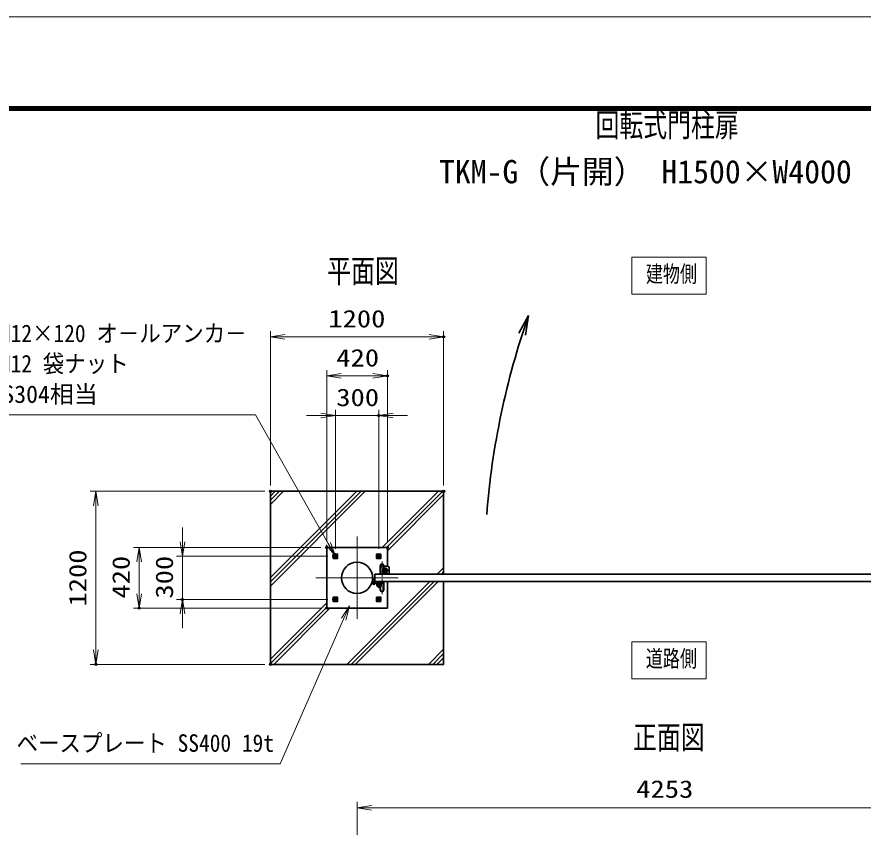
# Model space of a CAD drawing. Units: millimetres at full size. Extents: x -11880 to 11880, y -8400 to 8400.
# Drawn here: x -1622 to 4241, y 2783 to 8400 of the extents above; entities that cross this region are included whole.
import ezdxf
from ezdxf.enums import TextEntityAlignment as Align

# ---------------------------------------------------------------- set-up
doc = ezdxf.new("R2010")
doc.units = ezdxf.units.MM
doc.header["$LTSCALE"] = 30
doc.header["$PDMODE"] = 32
doc.header["$PDSIZE"] = 15
for name, pattern in [('DASHED', [7.5, 6, -1.5]), ('USER1', [18, 12, -1.5, 3, -1.5]), ('USER2', [9, 6, -0.75, 1.5, -0.75])]:
    doc.linetypes.add(name, pattern=pattern)
for name, color, linetype, lineweight in [('0-0_D-TTL', 7, 'Continuous', 18), ('0-1_外形線', 7, 'Continuous', 35), ('0-2_軸線', 200, 'USER1', 15), ('0-3_細線', 2, 'Continuous', 35), ('0-4_寸法線', 4, 'Continuous', 18), ('0-5_0', 7, 'Continuous', 18), ('0-7_隠れ線', 140, 'DASHED', 18), ('0-D_ハッチング', 253, 'Continuous', 13), ('0-E_AM_0N', 7, 'Continuous', 50), ('0-F_AM_4N', 4, 'Continuous', 25), ('1-0_AM_7N', 6, 'USER2', 18)]:
    doc.layers.add(name, color=color, linetype=linetype, lineweight=lineweight)
for name, color, linetype in [('0-6_Defpoints', 7, 'Continuous'), ('0-9_文字3', 254, 'Continuous'), ('0-C_文字', 254, 'Continuous')]:
    doc.layers.add(name, color=color, linetype=linetype)
doc.styles.add('ＭＳ ゴシック', font='')
doc.styles.get('ＭＳ ゴシック').set_extended_font_data('MS Gothic')

# ---------------------------------------------------------------- blocks, each defined once
blk = doc.blocks.new('A$C4093506B')
at = {"layer": '0-1_外形線'}
for p, q in [((-373.3, 0), (376.7, 0)), ((-373.3, -1755), (-373.3, 0)), ((376.7, -1755), (376.7, 0))]:
    blk.add_line(p, q, dxfattribs=at)
blk.add_arc((1.7, -1755), 375, 180, 0, dxfattribs=at)
at = {"layer": '0-2_軸線', "linetype": 'USER2'}
blk.add_line((1.7, 532.5), (1.7, -2662.5), dxfattribs=at)
blk = doc.blocks.new('A$C031A601E')
at = {"layer": '0-1_外形線'}
for p, q in [((-914.7, 739.2), (-914.7, -610.8)), ((-614.7, -910.8), (585.3, -910.8))]:
    blk.add_line(p, q, dxfattribs=at)
blk.add_lwpolyline([(885.3, -610.8), (885.3, 739.2), (-914.7, 739.2)], dxfattribs=at)
for centre, start, end in [((-614.7, -610.8), 180, 270), ((585.3, -610.8), 270, 0)]:
    blk.add_arc(centre, 300, start, end, dxfattribs=at)
at = {"layer": '0-2_軸線'}
for q in [(-14.7, 645.4), (-670.9, -10.8), (641.6, -10.8), (-14.7, -667.1)]:
    blk.add_line((-14.7, -10.8), q, dxfattribs=at)
at = {"layer": '0-3_細線'}
blk.add_circle((-14.7, -10.8), 525, dxfattribs=at)
at = {"layer": '0-7_隠れ線', "linetype": 'Continuous'}
blk.add_line((-914.7, 589.2), (885.3, 589.2), dxfattribs=at)
at = {"layer": '0-7_隠れ線'}
for radius in [420, 315, 285]:
    blk.add_circle((-14.7, -10.8), radius, dxfattribs=at)
blk = doc.blocks.new('_Open')
at = {"layer": '0-5_0', "color": 4}
blk.add_line((-30, 5), (0, 0), dxfattribs=at)
blk.add_lwpolyline([(-30, -5), (0, 0), (-30, 0)], dxfattribs=at)
blk = doc.blocks.new('davdavdavav')
at = {"layer": '0-2_軸線'}
for p, q in [((0, 0), (-269.5, 0)), ((0, 0), (0, 269.5)), ((0, 0), (0, -269.5)), ((0, 0), (269.5, 0)), ((1050.1, -330), (1050.1, 266.4)), ((1050.1, -330), (453.7, -330)), ((1050.1, -330), (1050.1, -926.4)), ((1050.1, -330), (1646.5, -330))]:
    blk.add_line(p, q, dxfattribs=at)
at = {"layer": '0-3_細線'}
for p, q in [((-486.2, 0), (-270, 0)), ((-451.9, 90), (-270, 90)), ((-270, 90), (-270, 900)), ((-90, 900), (-270, 900)), ((-180, 0), (-180, 900)), ((-90, 900), (-90, 155.9)), ((1800.1, 180), (0, 180)), ((155.9, 90), (1800.1, 90)), ((300.1, 450), (300.1, 330)), ((300.1, 330), (1800.1, 330)), ((630.1, -330), (630.1, 0)), ((630.1, 0), (1470.1, 0)), ((675.1, 330), (675.1, 180)), ((675.1, 180), (1425.1, 180)), ((870.1, 0), (870.1, 180)), ((1230.1, 0), (1230.1, 180)), ((1425.1, 180), (1425.1, 330)), ((1470.1, 0), (1470.1, -330)), ((1800.1, 330), (1800.1, 450)), ((1800.1, 180), (1950, 143)), ((1926.7, 56.1), (1800.1, 90)), ((1950, 143), (1926.7, 56.1)), ((848.9, -150), (1251.3, -150))]:
    blk.add_line(p, q, dxfattribs=at)
blk.add_circle((0, 0), 180, dxfattribs=at)
blk.add_circle((0, 0), 180, dxfattribs=at)
for centre, radius, start, end in [((-270, 90), 90, 270, 0), ((1050.1, -330), 420, 180, 0), ((1050.1, -330), 270, 138.18969, 41.81031)]:
    blk.add_arc(centre, radius, start, end, dxfattribs=at)
blk = doc.blocks.new('U312')
at = {"layer": '0-E_AM_0N'}
blk.add_lwpolyline([(5252829.4, 81223068.3), (5253099.4, 81222912.4), (5253369.4, 81223068.3), (5253369.4, 81223380.1), (5253099.4, 81223535.9), (5252829.4, 81223380.1)], close=True, dxfattribs=at)
for radius in [270, 151.6]:
    blk.add_circle((5253099.4, 81223224.2), radius, dxfattribs=at)
at = {"layer": '0-F_AM_4N'}
blk.add_arc((5253099.4, 81223224.2), 180, 260, 170, dxfattribs=at)
at = {"layer": '1-0_AM_7N'}
for p, q in [((5252756.5, 81223224.2), (5253442.4, 81223224.2)), ((5253099.4, 81223567.1), (5253099.4, 81222881.2))]:
    blk.add_line(p, q, dxfattribs=at)
blk = doc.blocks.new('U313')
at = {"layer": '0-E_AM_0N'}
blk.add_lwpolyline([(5244369.4, 81223068.3), (5244099.4, 81222912.4), (5243829.4, 81223068.3), (5243829.4, 81223380.1), (5244099.4, 81223535.9), (5244369.4, 81223380.1)], close=True, dxfattribs=at)
for radius in [270, 151.6]:
    blk.add_circle((5244099.4, 81223224.2), radius, dxfattribs=at)
at = {"layer": '0-F_AM_4N'}
blk.add_arc((5244099.4, 81223224.2), 180, 10, 280, dxfattribs=at)
at = {"layer": '1-0_AM_7N'}
for p, q in [((5244442.4, 81223224.2), (5243756.5, 81223224.2)), ((5244099.4, 81223567.1), (5244099.4, 81222881.2))]:
    blk.add_line(p, q, dxfattribs=at)
blk = doc.blocks.new('U314')
at = {"layer": '0-E_AM_0N'}
blk.add_lwpolyline([(5244369.4, 81214380.1), (5244099.4, 81214535.9), (5243829.4, 81214380.1), (5243829.4, 81214068.3), (5244099.4, 81213912.4), (5244369.4, 81214068.3)], close=True, dxfattribs=at)
for radius in [270, 151.6]:
    blk.add_circle((5244099.4, 81214224.2), radius, dxfattribs=at)
at = {"layer": '0-F_AM_4N'}
blk.add_arc((5244099.4, 81214224.2), 180, 80, 350, dxfattribs=at)
at = {"layer": '1-0_AM_7N'}
for p, q in [((5244099.4, 81213881.2), (5244099.4, 81214567.1)), ((5244442.4, 81214224.2), (5243756.5, 81214224.2))]:
    blk.add_line(p, q, dxfattribs=at)
blk = doc.blocks.new('S303')
at = {"layer": '0-4_寸法線'}
for points in [[(5178676.4, 81180054.8), (5232642.8, 81180054.8), (5245802, 81210136), (5247004.3, 81212884.5)], [(5246260.1, 81209935.6), (5247004.3, 81212884.5), (5245343.9, 81210336.4)]]:
    blk.add_lwpolyline(points, dxfattribs=at)
at = {"layer": '0-4_寸法線', "color": 254, "style": 'ＭＳ ゴシック', "width": 0.9}
blk.add_text('ベースプレート SS400 19t', height=3637, dxfattribs=at).set_placement((5177812.4, 81181455.3), align=Align.BOTTOM_LEFT)
blk = doc.blocks.new('S304')
at = {"layer": '0-4_寸法線'}
for points in [[(5170339, 81252615.1), (5227502.2, 81252615.1), (5242624.2, 81225836.4), (5244099.4, 81223224.2)], [(5242188.9, 81225590.6), (5244099.4, 81223224.2), (5243059.6, 81226082.3)]]:
    blk.add_lwpolyline(points, dxfattribs=at)
at = {"layer": '0-4_寸法線', "color": 254, "style": 'ＭＳ ゴシック', "width": 0.9}
for s, p in [('4-M12×120 オ－ルアンカ－', (5169907, 81266677.2)), ('4-M12 袋ナット', (5169907, 81260377.2))]:
    blk.add_text(s, height=3637, dxfattribs=at).set_placement(p, align=Align.BOTTOM_LEFT)
at = {"layer": '0-4_寸法線', "color": 254, "style": 'ＭＳ ゴシック'}
blk.add_text('SUS304相当', height=3637, dxfattribs=at).set_placement((5169907, 81254015.6), align=Align.BOTTOM_LEFT)
blk = doc.blocks.new('U315')
at = {"layer": '0-E_AM_0N'}
blk.add_lwpolyline([(5252829.4, 81214380.1), (5253099.4, 81214535.9), (5253369.4, 81214380.1), (5253369.4, 81214068.3), (5253099.4, 81213912.4), (5252829.4, 81214068.3)], close=True, dxfattribs=at)
for radius in [270, 151.6]:
    blk.add_circle((5253099.4, 81214224.2), radius, dxfattribs=at)
at = {"layer": '0-F_AM_4N'}
blk.add_arc((5253099.4, 81214224.2), 180, 190, 100, dxfattribs=at)
at = {"layer": '1-0_AM_7N'}
for p, q in [((5253099.4, 81213881.2), (5253099.4, 81214567.1)), ((5252756.5, 81214224.2), (5253442.4, 81214224.2))]:
    blk.add_line(p, q, dxfattribs=at)

msp = doc.modelspace()

# ---------------------------------------------------------------- linework, layer by layer
at = {"layer": '0-0_D-TTL'}
for points in [[(-11880, -8400), (11880, -8400), (11880, 8400), (-11880, 8400)], [(-11116.29, 7779.43), (11116.29, 7779.43), (11116.29, -7777.71), (-11116.29, -7777.71)], [(-11109.21, 7772.36), (11109.21, 7772.36), (11109.21, -7770.64), (-11109.21, -7770.64)], [(-11102.14, 7765.29), (11102.14, 7765.29), (11102.14, -7763.57), (-11102.14, -7763.57)], [(-11095.07, 7758.21), (11095.07, 7758.21), (11095.07, -7756.5), (-11095.07, -7756.5)], [(-11088, 7751.14), (11088, 7751.14), (11088, -7749.43), (-11088, -7749.43)]]:
    msp.add_lwpolyline(points, close=True, dxfattribs=at)
at = {"layer": '0-1_外形線'}
for p, q in [((525.04, 4721.26), (945.04, 4721.26)), ((525.04, 4301.26), (525.04, 4721.26)), ((945.04, 4721.26), (945.04, 4591.26)), ((945.04, 4486.26), (945.04, 4301.26)), ((945.04, 4301.26), (525.04, 4301.26))]:
    msp.add_line(p, q, dxfattribs=at)
for points in [[(135.04, 5111.26), (1335.04, 5111.26), (1335.04, 4536.26)], [(1335.04, 4486.26), (1335.04, 3911.26), (135.04, 3911.26), (135.04, 5111.26)]]:
    msp.add_lwpolyline(points, dxfattribs=at)
for points in [[(570.04, 4676.26), (600.04, 4676.26), (600.04, 4646.26), (570.04, 4646.26)], [(900.04, 4676.26), (870.04, 4676.26), (870.04, 4646.26), (900.04, 4646.26)], [(858.04, 4536.26), (4858.04, 4536.26), (4858.04, 4486.26), (858.04, 4486.26)], [(570.04, 4346.26), (600.04, 4346.26), (600.04, 4376.26), (570.04, 4376.26)], [(900.04, 4346.26), (870.04, 4346.26), (870.04, 4376.26), (900.04, 4376.26)]]:
    msp.add_lwpolyline(points, close=True, dxfattribs=at)
for centre, radius in [((735.04, 4511.26), 108.15), ((928.04, 4561.26), 12.5)]:
    msp.add_circle(centre, radius, dxfattribs=at)
at = {"layer": '0-2_軸線'}
for p, q in [((735.04, 4511.26), (735.04, 4796.67)), ((928.04, 4561.26), (928.04, 4575.01)), ((928.04, 4561.26), (914.29, 4561.26)), ((928.04, 4561.26), (941.79, 4561.26)), ((928.04, 4561.26), (928.04, 4547.51)), ((735.04, 4511.26), (449.64, 4511.26)), ((735.04, 4511.26), (1020.44, 4511.26)), ((735.04, 4511.26), (735.04, 4225.86))]:
    msp.add_line(p, q, dxfattribs=at)
at = {"layer": '0-3_細線'}
for q in [(1855.79, 6207.96), (1902.46, 6194.46)]:
    msp.add_line((1923.49, 6329.14), q, dxfattribs=at)
msp.add_arc((7072.08, 4525.73), 5455.3, 160.69606, 175.52715, dxfattribs=at)
at = {"layer": '0-4_寸法線'}
for p, q in [((135.04, 5151.26), (135.04, 6222.2)), ((1335.04, 5151.26), (1335.04, 6222.2)), ((135.04, 6182.2), (1335.04, 6182.2)), ((525.04, 4761.26), (525.04, 5951.26)), ((945.04, 4761.26), (945.04, 5951.26)), ((525.04, 5911.26), (945.04, 5911.26)), ((485.04, 5636.35), (385.04, 5636.35)), ((585.04, 4712.69), (585.04, 5676.35)), ((585.04, 5636.35), (885.04, 5636.35)), ((885.04, 4712.69), (885.04, 5676.35)), ((985.04, 5636.35), (1085.04, 5636.35)), ((95.04, 5111.26), (-1115.01, 5111.26)), ((-1075.01, 5111.26), (-1075.01, 3911.26)), ((-475.01, 4761.26), (-475.01, 4861.26)), ((485.04, 4721.26), (-815.01, 4721.26)), ((-775.01, 4721.26), (-775.01, 4301.26)), ((533.61, 4661.26), (-515.01, 4661.26)), ((-475.01, 4661.26), (-475.01, 4361.26)), ((533.61, 4361.26), (-515.01, 4361.26)), ((485.04, 4301.26), (-815.01, 4301.26)), ((-475.01, 4261.26), (-475.01, 4161.26)), ((95.04, 3911.26), (-1115.01, 3911.26)), ((735.04, 1041.2), (735.04, 2957.2)), ((735.04, 2917.2), (4988.04, 2917.2))]:
    msp.add_line(p, q, dxfattribs=at)
for points in [[(2638.63, 6477.04), (3153.9, 6477.04), (3153.9, 6734.11), (2638.63, 6734.11)], [(2638.63, 3810.28), (3153.9, 3810.28), (3153.9, 4067.36), (2638.63, 4067.36)]]:
    msp.add_lwpolyline(points, close=True, dxfattribs=at)
at = {"layer": '0-6_Defpoints'}
for p in [(1335.04, 6182.2), (945.04, 5911.26), (885.04, 5636.35), (135.04, 5111.26), (135.04, 5111.26), (1335.04, 5111.26), (525.04, 4721.26), (525.04, 4721.26), (945.04, 4721.26), (573.61, 4661.26), (585.04, 4672.69), (885.04, 4672.69), (-475.01, 4361.26), (573.61, 4361.26), (-775.01, 4301.26), (525.04, 4301.26), (-1075.01, 3911.26), (135.04, 3911.26)]:
    msp.add_point(p, dxfattribs=at)
at = {"layer": '0-7_隠れ線'}
for centre in [(585.04, 4661.26), (885.04, 4661.26), (585.04, 4361.26), (885.04, 4361.26)]:
    msp.add_circle(centre, 10, dxfattribs=at)
at = {"layer": '0-D_ハッチング'}
for p, q in [((135.04, 5078.24), (168.06, 5111.26)), ((135.04, 4512.56), (733.74, 5111.26)), ((135.04, 5049.24), (197.06, 5111.26)), ((135.04, 4483.56), (762.74, 5111.26)), ((135.04, 5020.24), (226.06, 5111.26)), ((135.04, 4454.56), (791.74, 5111.26)), ((909.43, 4721.26), (1299.43, 5111.26)), ((938.43, 4721.26), (1328.43, 5111.26)), ((945.04, 4698.87), (1335.04, 5088.87)), ((1290.12, 4536.26), (1335.04, 4581.19)), ((1319.12, 4536.26), (1335.04, 4552.19)), ((665.12, 3911.26), (1240.12, 4486.26)), ((694.12, 3911.26), (1269.12, 4486.26)), ((723.12, 3911.26), (1298.12, 4486.26)), ((135.04, 3946.87), (525.04, 4336.87)), ((135.04, 3917.87), (525.04, 4307.87)), ((157.43, 3911.26), (547.43, 4301.26)), ((1230.8, 3911.26), (1335.04, 4015.5)), ((1259.8, 3911.26), (1335.04, 3986.5)), ((1288.8, 3911.26), (1335.04, 3957.5))]:
    msp.add_line(p, q, dxfattribs=at)

# ---------------------------------------------------------------- block references
at = {"layer": '0-1_外形線', "yscale": 0.03333333, "rotation": 180}
for name, p, xscale in [('A$C4093506B', (907.98, 4536.26), -0.03333333), ('A$C031A601E', (927.55, 4560.9), 0.03333333)]:
    msp.add_blockref(name, p, dxfattribs=dict(at, xscale=xscale))
at = {"layer": '0-1_外形線', "xscale": 0.03333333, "yscale": 0.03333333}
for name, p in [('davdavdavav', (851.73, 4471.26)), ('A$C4093506B', (907.98, 4486.26))]:
    msp.add_blockref(name, p, dxfattribs=at)
at = {"layer": '0-4_寸法線'}
for name, p, xscale, yscale in [('S304', (-174218.27, -2702779.54), 0.03333333, 0.03333333), ('_Open', (1335.04, 6182.2), 3.333333, 3.333333), ('_Open', (945.04, 5911.26), 3.333333, 3.333333), ('_Open', (585.04, 5636.35), 3.333333, 3.333333), ('S303', (-174218.27, -2702779.54), 0.03333333, 0.03333333)]:
    msp.add_blockref(name, p, dxfattribs=dict(at, xscale=xscale, yscale=yscale))
at = {"layer": '0-4_寸法線', "xscale": 3.333333, "yscale": 3.333333}
for p, rotation in [((135.04, 6182.2), 180), ((525.04, 5911.26), 180), ((885.04, 5636.35), 180), ((-1075.01, 5111.26), 90), ((-475.01, 4661.26), 270), ((-775.01, 4721.26), 90), ((-775.01, 4301.26), 270), ((-475.01, 4361.26), 90), ((-1075.01, 3911.26), 270), ((735.04, 2917.2), 180)]:
    msp.add_blockref('_Open', p, dxfattribs=dict(at, rotation=rotation))
at = {"layer": '0-E_AM_0N', "xscale": 0.03333333, "yscale": 0.03333333}
for name in ['U313', 'U312', 'U314', 'U315']:
    msp.add_blockref(name, (-174218.27, -2702779.54), dxfattribs=at)

# ---------------------------------------------------------------- texts
at = {"layer": '0-1_外形線', "style": 'ＭＳ ゴシック', "width": 0.75}
for s, p in [('建物側', (2736.22, 6525.75)), ('道路側', (2736.22, 3859))]:
    msp.add_text(s, height=115.5, dxfattribs=at).set_placement(p, align=Align.BOTTOM_LEFT)
at = {"layer": '0-4_寸法線', "color": 254, "style": 'ＭＳ ゴシック', "width": 1.2}
for s, p in [('1200', (535.84, 6210.88)), ('420', (591.04, 5939.95)), ('300', (591.04, 5665.03)), ('4253', (2669.54, 2949.89))]:
    msp.add_text(s, height=121.2, dxfattribs=at).set_placement(p, align=Align.BOTTOM_LEFT)
for s, p in [('1200', (-1103.7, 4312.06)), ('420', (-803.7, 4367.26)), ('300', (-503.7, 4367.26))]:
    msp.add_text(s, height=121.2, rotation=90, dxfattribs=at).set_placement(p, align=Align.BOTTOM_LEFT)
at = {"layer": '0-9_文字3', "style": 'ＭＳ ゴシック', "width": 0.75}
msp.add_text('回転式門柱扉', height=161.7, dxfattribs=at).set_placement((2387.2, 7520.85), align=Align.BOTTOM_LEFT)
at = {"layer": '0-9_文字3', "style": 'ＭＳ ゴシック'}
msp.add_text('TKM-G（片開） H1500×W4000', height=161.6, dxfattribs=at).set_placement((1302.78, 7197.88), align=Align.BOTTOM_LEFT)
at = {"layer": '0-C_文字', "style": 'ＭＳ ゴシック', "width": 0.75}
for s, p in [('平面図', (528.2, 6509.1)), ('正面図', (2647.56, 3275.76))]:
    msp.add_text(s, height=161.7, dxfattribs=at).set_placement(p, align=Align.BOTTOM_LEFT)

doc.saveas('drawing.dxf')
